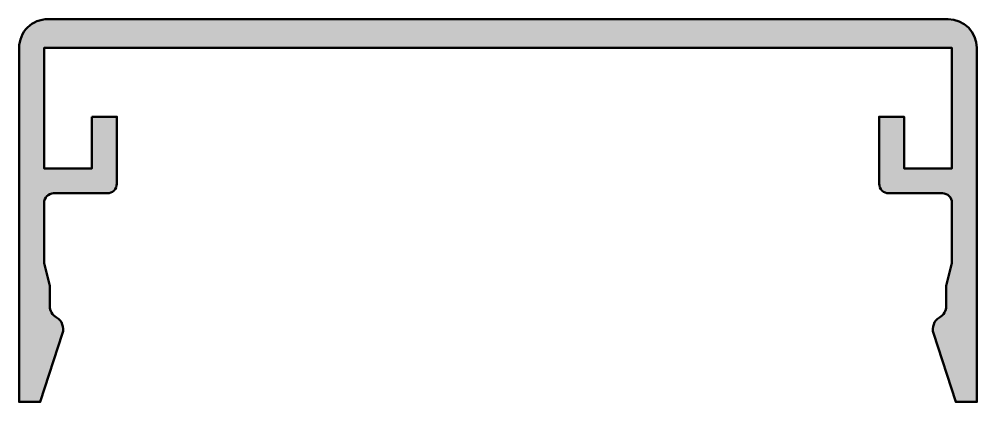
# Model space of a CAD drawing. Extents: x -25 to 25, y 0 to 20.
import ezdxf

# ---------------------------------------------------------------- set-up
doc = ezdxf.new("R2010")
doc.units = 0
doc.layers.add('0S-Alu contour', color=7, linetype='Continuous', lineweight=50)
doc.layers.add('0S-Alu hatch', color=252, linetype='Continuous', lineweight=25)

# ---------------------------------------------------------------- blocks, each defined once
blk = doc.blocks.new('110840__CCC9EBB6_7ACE_4784_BFDD_8D3D1A551695_')
at = {"layer": '0S-Alu hatch'}
h = blk.add_hatch(color=256, dxfattribs=at)
edge = h.paths.add_edge_path()
edge.add_line((-21.20001530647278, 14.89993095397948), (-19.90002059936523, 14.89993095397949))
edge.add_line((-19.90002059936523, 14.89993095397949), (-19.90002107620239, 11.39980506896972))
edge.add_ellipse((-20.4000183257942, 11.39980517958379), major_axis=(-0.4999972495918195, 0), ratio=1, start_angle=89.99990339195932, end_angle=179.9999873077424, ccw=False)
edge.add_line((-20.40001916885376, 10.89980792999268), (-23.20000743865967, 10.89980792999267))
edge.add_arc((-23.18792644764764, 10.3878461802127), 0.5121042702239462, 91.35178333337028, 179.4290599207473)
edge.add_line((-23.70000529289246, 10.39294910430908), (-23.70000529289246, 7.243961948207587))
edge.add_line((-23.70000529289246, 7.243961948207587), (-23.40000832080841, 6.062138557434083))
edge.add_line((-23.40000832080841, 6.062138557434083), (-23.40000832080841, 5.012356911876545))
edge.add_arc((-22.70000832080841, 5.012356911876548), 0.6999999999999993, 180, 239.9935627561722)
edge.add_ellipse((-23.40014453485905, 3.799999999999999), major_axis=(-0.7000000000000006, 0), ratio=1, start_angle=162, end_angle=239.9935627561722, ccw=False)
edge.add_line((-22.73440497345244, 3.583688103937534), (-23.89881582357731, -1.3e-15))
edge.add_line((-23.89881582357731, -1.3e-15), (-25, 0))
edge.add_line((-25, 0), (-25, 18.50089263916015))
edge.add_ellipse((-23.50116848592011, 18.50105595223427), major_axis=(-1.498831522977206, 0), ratio=1, start_angle=-90.00620195447868, end_angle=0.006242963143222369, ccw=False)
edge.add_line((-23.5010062456131, 19.99988746643067), (23.50080108642576, 19.99988746643066))
edge.add_ellipse((23.49950822867509, 18.49960168875811), major_axis=(-1.500286334726703, 0), ratio=1, start_angle=180.0493741095086, end_angle=269.9506258904862, ccw=False)
edge.add_line((24.99979400634763, 18.50089454650866), (24.99979400634766, 0))
edge.add_line((24.99979400634766, 0), (23.89851066439005, -1.3e-15))
edge.add_line((23.89851066439005, -1.3e-15), (22.73409981426516, 3.583688103937542))
edge.add_ellipse((23.3998393756718, 3.800000000000018), major_axis=(-0.7000000000000269, 0), ratio=1, start_angle=-59.99828862645421, end_angle=18.000000000000284, ccw=False)
edge.add_arc((22.69980316162115, 5.012414656385202), 0.6999999999999515, 300.0017113735466, 360)
edge.add_line((23.3998031616211, 5.012414656385202), (23.3998031616211, 6.062138557434089))
edge.add_line((23.3998031616211, 6.062138557434089), (23.69980239868166, 7.243970870971722))
edge.add_line((23.69980239868166, 7.243970870971722), (23.69980239868163, 10.39994907379151))
edge.add_arc((23.20131417049521, 10.40145894401979), 0.49849051480298, 359.8264574321913, 450.1737611342798)
edge.add_line((23.19980239868165, 10.89994716644287), (20.39981842041016, 10.89994621276855))
edge.add_ellipse((20.39980204474364, 11.39992983704321), major_axis=(-0.4999836245428302, 0), ratio=1, start_angle=-0.0016580084175075172, end_angle=90.00187657461561, ccw=False)
edge.add_line((19.89981842041015, 11.39994430542038), (19.89981842041017, 14.89993095397949))
edge.add_line((19.89981842041017, 14.89993095397949), (21.19981002807617, 14.89993095397949))
edge.add_line((21.19981002807617, 14.89993095397949), (21.19981002807617, 12.1999397277832))
edge.add_line((21.19981002807617, 12.1999397277832), (23.69980239868163, 12.1999397277832))
edge.add_line((23.69980239868163, 12.1999397277832), (23.69980239868165, 18.49989509582519))
edge.add_line((23.69980239868165, 18.49989509582519), (-23.70000529289246, 18.4998950958252))
edge.add_line((-23.70000529289246, 18.4998950958252), (-23.70000529289246, 12.1999397277832))
edge.add_line((-23.70000529289246, 12.1999397277832), (-21.20001530647278, 12.1999397277832))
edge.add_line((-21.20001530647278, 12.1999397277832), (-21.20001530647278, 14.89993095397948))
at = {"layer": '0S-Alu contour', "color": 7}
for points in [[(-23.5010062456131, 19.99988746643067), (23.50080108642576, 19.99988746643066)], [(-22.73440497345244, 3.583688103937534), (-23.89881582357731, -1.3e-15), (-25, 0), (-25, 18.50089263916015)], [(24.99979400634763, 18.50089454650866), (24.99979400634766, 0), (23.89851066439005, -1.3e-15), (22.73409981426516, 3.583688103937542)], [(19.89981842041015, 11.39994430542038), (19.89981842041017, 14.89993095397949), (21.19981002807617, 14.89993095397949), (21.19981002807617, 12.1999397277832), (23.69980239868163, 12.1999397277832), (23.69980239868165, 18.49989509582519), (-23.70000529289246, 18.4998950958252), (-23.70000529289246, 12.1999397277832), (-21.20001530647278, 12.1999397277832), (-21.20001530647278, 14.89993095397948)], [(-21.20001530647278, 14.89993095397948), (-19.90002059936523, 14.89993095397949), (-19.90002107620239, 11.39980506896972)], [(-20.40001916885376, 10.89980792999268), (-23.20000743865967, 10.89980792999267)], [(23.19980239868165, 10.89994716644287), (20.39981842041016, 10.89994621276855)], [(-23.70000529289246, 10.39294910430908), (-23.70000529289246, 7.243961948207587), (-23.40000832080841, 6.062138557434083), (-23.40000832080841, 5.012356911876545)], [(23.3998031616211, 5.012414656385202), (23.3998031616211, 6.062138557434089), (23.69980239868166, 7.243970870971722), (23.69980239868163, 10.39994907379151)]]:
    blk.add_lwpolyline(points, dxfattribs=at)
at = {"layer": '0S-Alu contour', "color": 7, "extrusion": (0, 0, -1)}
for centre, radius, start, end in [((23.50116848592011, 18.50105595223427), 1.498831522977206, 359.9937570368568, 90.00620195447867), ((-23.49950822867509, 18.49960168875811), 1.500286334726703, 90.04937410951376, 179.9506258904914), ((20.4000183257942, 11.39980517958379), 0.4999972495918195, 180.0000126922577, 270.0000966080407), ((-20.39980204474364, 11.39992983704321), 0.4999836245428302, 269.9981234253844, 0.0016580084175073), ((23.40014453485905, 3.799999999999999), 0.7000000000000006, 120.0064372438278, 198.0000000000001), ((-23.3998393756718, 3.800000000000018), 0.7000000000000269, 341.9999999999997, 59.99828862645437)]:
    blk.add_arc(centre, radius, start, end, dxfattribs=at)
at = {"layer": '0S-Alu contour', "color": 7}
for centre, radius, start, end in [((-23.18792644764764, 10.3878461802127), 0.5121042702239462, 91.35178333337028, 179.4290599207473), ((23.20131417049521, 10.40145894401979), 0.49849051480298, 359.8264574321913, 90.17376113427976), ((-22.70000832080841, 5.012356911876548), 0.6999999999999993, 180, 239.9935627561722), ((22.69980316162115, 5.012414656385202), 0.6999999999999515, 300.0017113735466, 0)]:
    blk.add_arc(centre, radius, start, end, dxfattribs=at)
blk = doc.blocks.new('110840__0CD95019_05D2_4CA2_876F_A50F64092BD1_')
at = {"layer": '0S-Alu contour', "color": 7}
blk.add_blockref('110840__CCC9EBB6_7ACE_4784_BFDD_8D3D1A551695_', (0, 0), dxfattribs=at)

msp = doc.modelspace()

# ---------------------------------------------------------------- block references
at = {"layer": '0S-Alu contour', "color": 7}
msp.add_blockref('110840__0CD95019_05D2_4CA2_876F_A50F64092BD1_', (0, 0), dxfattribs=at)

doc.saveas('drawing.dxf')
